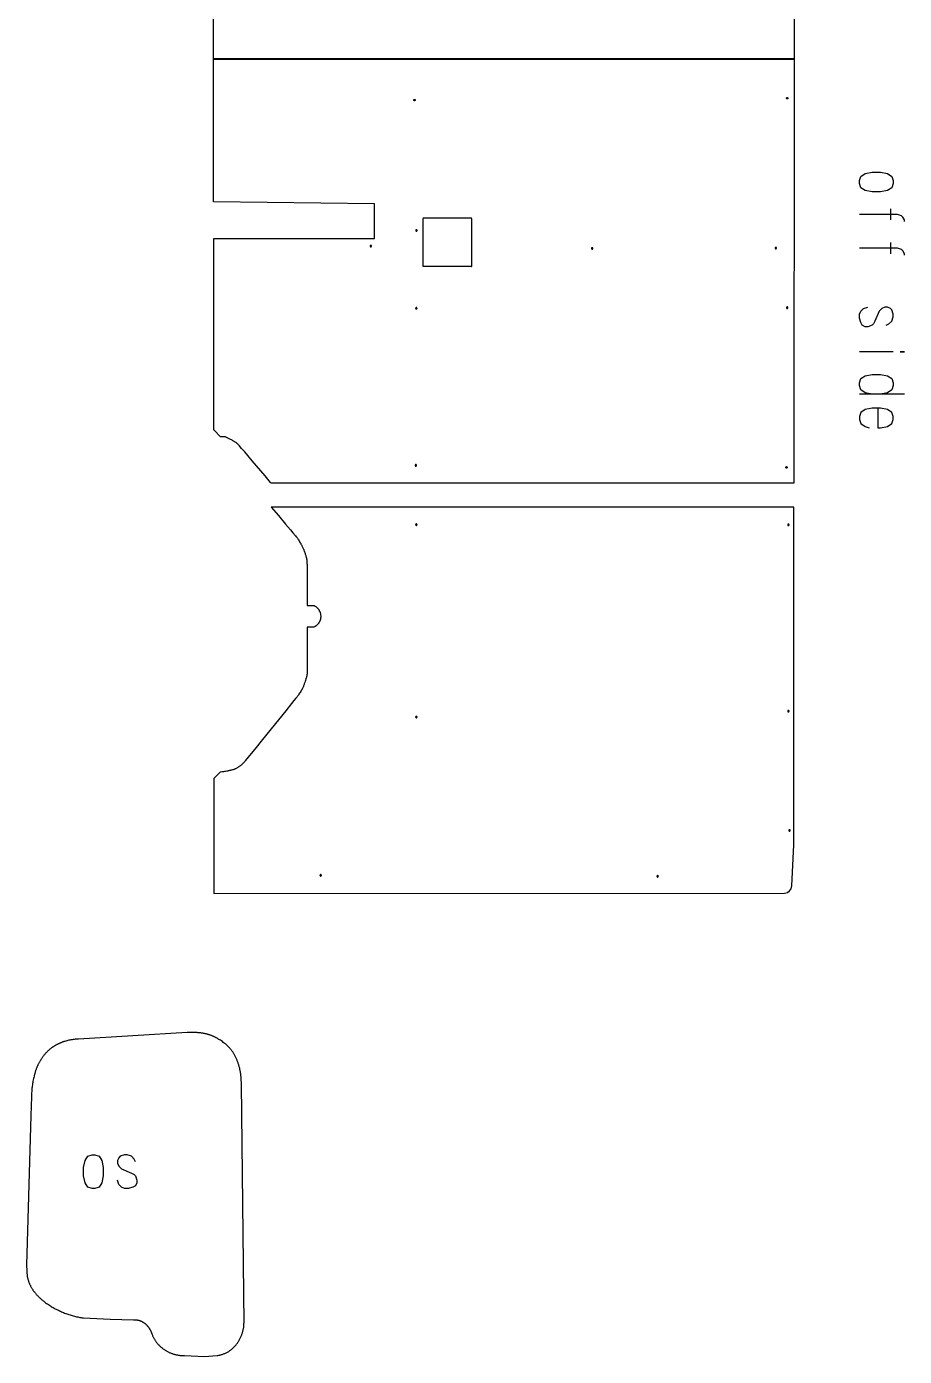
# Model space of a CAD drawing. Extents: x 643 to 7709, y -1308 to 5488.
# Drawn here: x 5228 to 7709, y -1308 to 2451 of the extents above; entities that cross this region are included whole.
import ezdxf

# ---------------------------------------------------------------- set-up
doc = ezdxf.new("R2010")
doc.units = 0
doc.layers.add('Default Layer', color=1, linetype='CONTINUOUS')
doc.layers.add('Default_Layer', color=1, linetype='CONTINUOUS')

msp = doc.modelspace()

# ---------------------------------------------------------------- linework, layer by layer
at = {"layer": 'Default Layer'}
for points in [[(5674.3, -1305.7), (5730.9, -1308.1), (5766.9, -1305.5), (5769, -1305.2), (5771, -1304.9), (5773.1, -1304.5), (5775.1, -1304), (5777.1, -1303.5), (5779.1, -1303), (5781, -1302.4), (5782.9, -1301.8), (5784.9, -1301.1), (5786.7, -1300.3), (5788.6, -1299.6), (5790.4, -1298.7), (5792.2, -1297.8), (5794, -1296.9), (5795.8, -1296), (5797.5, -1295), (5799.2, -1293.9), (5800.8, -1292.8), (5802.5, -1291.7), (5804.1, -1290.5), (5805.7, -1289.3), (5807.3, -1288.1), (5808.8, -1286.8), (5810.3, -1285.5), (5811.8, -1284.1), (5813.2, -1282.7), (5814.6, -1281.3), (5816, -1279.9), (5817.4, -1278.4), (5818.7, -1276.9), (5820, -1275.3), (5821.2, -1273.8), (5822.5, -1272.2), (5823.7, -1270.5), (5824.8, -1268.9), (5825.9, -1267.2), (5827, -1265.5), (5828.1, -1263.8), (5829.1, -1262.1), (5830.1, -1260.3), (5831.1, -1258.5), (5832, -1256.7), (5832.9, -1254.9), (5833.7, -1253), (5834.5, -1251.2), (5835.3, -1249.3), (5836, -1247.4), (5836.7, -1245.5), (5837.4, -1243.6), (5838, -1241.7), (5838.6, -1239.7), (5839.1, -1237.8), (5839.6, -1235.8), (5840.1, -1233.9), (5840.5, -1231.9), (5840.9, -1229.9), (5841.3, -1227.9), (5841.6, -1225.9), (5841.8, -1223.9), (5842.1, -1221.9), (5842.2, -1219.9), (5842.4, -1217.9), (5842.5, -1215.9), (5842.5, -1213.9), (5842.6, -1213.9), (5835, -538.2), (5835, -536.1), (5835, -534.1), (5835, -532.1), (5834.9, -530), (5834.9, -528), (5834.8, -526), (5834.7, -523.9), (5834.5, -521.9), (5834.4, -519.9), (5834.2, -517.8), (5834, -515.8), (5833.8, -513.7), (5833.5, -511.7), (5833.3, -509.7), (5833, -507.6), (5832.7, -505.6), (5832.3, -503.6), (5832, -501.6), (5831.6, -499.6), (5831.2, -497.6), (5830.7, -495.6), (5830.3, -493.6), (5829.8, -491.6), (5829.3, -489.6), (5828.8, -487.6), (5828.2, -485.7), (5827.6, -483.7), (5827, -481.8), (5826.4, -479.8), (5825.7, -477.9), (5825, -476), (5824.3, -474.1), (5823.6, -472.2), (5822.8, -470.3), (5822, -468.5), (5821.2, -466.6), (5820.4, -464.8), (5819.5, -462.9), (5818.6, -461.1), (5817.7, -459.4), (5816.7, -457.6), (5815.8, -455.8), (5814.8, -454.1), (5813.7, -452.4), (5812.7, -450.7), (5811.6, -449), (5810.5, -447.3), (5809.3, -445.7), (5808.1, -444), (5806.9, -442.4), (5805.7, -440.8), (5804.4, -439.3), (5803.1, -437.8), (5801.8, -436.2), (5800.5, -434.7), (5799.1, -433.3), (5797.7, -431.8), (5796.2, -430.4), (5794.8, -429), (5793.2, -427.7), (5791.7, -426.3), (5790.1, -425), (5788.5, -423.7), (5786.9, -422.5), (5784.1, -420.4), (5781.3, -418.3), (5778.5, -416.4), (5775.8, -414.5), (5774.4, -413.7), (5773.1, -412.8), (5771.7, -411.9), (5770.3, -411.1), (5769, -410.3), (5767.6, -409.5), (5766.3, -408.7), (5764.9, -407.9), (5763.5, -407.2), (5762.2, -406.5), (5760.8, -405.8), (5759.4, -405.1), (5758, -404.4), (5756.6, -403.8), (5755.2, -403.2), (5753.8, -402.6), (5752.4, -402), (5751, -401.4), (5749.5, -400.8), (5748.1, -400.3), (5746.6, -399.8), (5745.1, -399.3), (5743.6, -398.8), (5742.1, -398.4), (5740.6, -397.9), (5739.1, -397.5), (5737.5, -397.1), (5736, -396.7), (5734.4, -396.3), (5732.8, -396), (5731.1, -395.6), (5729.5, -395.3), (5727.8, -395), (5726.1, -394.7), (5724.4, -394.4), (5722.7, -394.2), (5720.9, -393.9), (5719.2, -393.7), (5717.3, -393.5), (5715.5, -393.3), (5713.6, -393.1), (5711.7, -393), (5709.8, -392.8), (5707.9, -392.7), (5705.9, -392.6), (5703.9, -392.5), (5701.8, -392.4), (5699.7, -392.3), (5697.6, -392.3), (5695.5, -392.2), (5693.3, -392.2), (5691.1, -392.2), (5686.5, -392.2), (5681.8, -392.3), (5681.8, -392.1), (5374.4, -410.9), (5371.3, -411.1), (5368.3, -411.4), (5365.3, -411.7), (5362.4, -412.1), (5359.4, -412.5), (5356.5, -413), (5353.5, -413.5), (5350.6, -414), (5347.8, -414.6), (5344.9, -415.3), (5342.1, -416), (5339.3, -416.7), (5336.5, -417.5), (5335.1, -418), (5333.7, -418.4), (5332.4, -418.9), (5331, -419.3), (5329.6, -419.8), (5328.3, -420.3), (5326.9, -420.8), (5325.6, -421.3), (5324.2, -421.9), (5322.9, -422.4), (5321.6, -423), (5320.3, -423.6), (5319, -424.2), (5317.7, -424.8), (5316.4, -425.4), (5315.1, -426.1), (5313.8, -426.8), (5312.5, -427.4), (5311.2, -428.1), (5310, -428.9), (5308.7, -429.6), (5307.5, -430.3), (5306.2, -431.1), (5305, -431.9), (5303.8, -432.7), (5302.6, -433.5), (5301.3, -434.4), (5300.1, -435.2), (5298.9, -436.1), (5297.7, -437), (5296.6, -437.9), (5295.4, -438.8), (5294.2, -439.8), (5293.1, -440.7), (5291.9, -441.7), (5290.8, -442.7), (5289.6, -443.7), (5288.5, -444.8), (5287.1, -446.1), (5285.8, -447.4), (5284.5, -448.7), (5283.2, -450), (5282, -451.4), (5280.7, -452.7), (5279.5, -454.1), (5278.4, -455.5), (5277.2, -456.9), (5276.1, -458.3), (5275, -459.7), (5273.9, -461.1), (5272.8, -462.6), (5271.8, -464), (5270.8, -465.5), (5269.8, -467), (5268.8, -468.5), (5267.9, -470), (5267, -471.5), (5266.1, -473), (5265.2, -474.6), (5264.3, -476.1), (5263.5, -477.6), (5262.6, -479.2), (5261.8, -480.8), (5261.1, -482.4), (5260.3, -484), (5259.6, -485.6), (5258.8, -487.2), (5258.1, -488.8), (5257.5, -490.4), (5256.8, -492.1), (5256.1, -493.7), (5255.5, -495.4), (5254.9, -497), (5254.3, -498.7), (5253.7, -500.4), (5253.2, -502.1), (5252.6, -503.8), (5252.1, -505.5), (5251.6, -507.2), (5251.1, -508.9), (5250.6, -510.6), (5250.1, -512.3), (5249.7, -514.1), (5249.2, -515.8), (5248.4, -519.3), (5247.6, -522.8), (5246.9, -526.4), (5246.2, -529.9), (5245.6, -533.5), (5245, -537.1), (5244.4, -540.7), (5243.9, -544.3), (5243.5, -548), (5243.3, -548), (5239.7, -627.5), (5228.1, -1050.2), (5230.1, -1083.3), (5230.5, -1084.9), (5230.8, -1086.5), (5231.2, -1088.2), (5231.7, -1089.8), (5232.1, -1091.4), (5232.6, -1093), (5233.1, -1094.5), (5233.7, -1096.1), (5234.2, -1097.6), (5234.8, -1099.2), (5235.4, -1100.7), (5236, -1102.2), (5236.7, -1103.7), (5237.4, -1105.2), (5238.1, -1106.6), (5238.8, -1108.1), (5239.5, -1109.5), (5240.3, -1111), (5241.1, -1112.4), (5241.9, -1113.8), (5242.7, -1115.2), (5243.5, -1116.6), (5244.4, -1117.9), (5245.3, -1119.3), (5246.2, -1120.6), (5247.1, -1121.9), (5248.1, -1123.3), (5249, -1124.6), (5250, -1125.9), (5251, -1127.1), (5252, -1128.4), (5253, -1129.6), (5254.1, -1130.9), (5255.1, -1132.1), (5256.2, -1133.3), (5257.3, -1134.5), (5258.4, -1135.7), (5259.5, -1136.9), (5260.6, -1138.1), (5261.8, -1139.2), (5263, -1140.4), (5264.1, -1141.5), (5265.3, -1142.6), (5266.5, -1143.7), (5267.7, -1144.8), (5268.9, -1145.9), (5270.2, -1147), (5271.4, -1148.1), (5272.7, -1149.1), (5273.9, -1150.2), (5275.2, -1151.2), (5276.5, -1152.2), (5279.1, -1154.2), (5281.7, -1156.2), (5284.4, -1158.1), (5287.1, -1159.9), (5289.8, -1161.8), (5292.6, -1163.5), (5295.3, -1165.3), (5298, -1166.9), (5300.8, -1168.6), (5303.6, -1170.2), (5306.4, -1171.8), (5309.3, -1173.3), (5312.1, -1174.8), (5315, -1176.3), (5317.9, -1177.7), (5320.8, -1179.1), (5323.7, -1180.4), (5326.7, -1181.7), (5329.6, -1183), (5332.6, -1184.2), (5335.6, -1185.4), (5338.6, -1186.6), (5341.6, -1187.7), (5344.6, -1188.7), (5347.7, -1189.8), (5350.8, -1190.7), (5353.8, -1191.7), (5356.9, -1192.6), (5360, -1193.5), (5363.2, -1194.3), (5366.3, -1195.1), (5369.4, -1195.8), (5372.6, -1196.5), (5375.7, -1197.2), (5378.9, -1197.8), (5382.1, -1198.4), (5385.3, -1198.9), (5388.5, -1199.4), (5464.4, -1202.4), (5530.2, -1205), (5531.4, -1204.9), (5532.6, -1204.8), (5533.8, -1204.7), (5535, -1204.7), (5536.1, -1204.8), (5537.3, -1204.8), (5538.4, -1204.9), (5539.6, -1205), (5540.7, -1205.1), (5541.8, -1205.3), (5542.9, -1205.5), (5544, -1205.7), (5545.1, -1206), (5546.1, -1206.3), (5547.2, -1206.6), (5548.2, -1206.9), (5549.2, -1207.3), (5550.3, -1207.6), (5551.3, -1208), (5552.2, -1208.5), (5553.2, -1208.9), (5554.2, -1209.4), (5555.1, -1209.9), (5556.1, -1210.4), (5557, -1211), (5557.9, -1211.5), (5558.8, -1212.1), (5559.7, -1212.7), (5560.5, -1213.3), (5561.4, -1214), (5562.2, -1214.7), (5563.1, -1215.3), (5563.9, -1216), (5564.7, -1216.8), (5565.5, -1217.5), (5566.3, -1218.3), (5567, -1219), (5567.8, -1219.8), (5568.5, -1220.6), (5569.2, -1221.4), (5569.9, -1222.3), (5570.6, -1223.1), (5571.3, -1224), (5572, -1224.9), (5572.6, -1225.8), (5573.3, -1226.7), (5573.9, -1227.6), (5574.5, -1228.5), (5575.1, -1229.4), (5575.7, -1230.4), (5576.3, -1231.4), (5576.8, -1232.3), (5577.3, -1233.3), (5577.9, -1234.3), (5578.4, -1235.3), (5578.9, -1236.3), (5579.4, -1237.3), (5579.8, -1238.4), (5580.3, -1239.4), (5580.7, -1240.4), (5581.1, -1241.5), (5581.5, -1242.5), (5581.9, -1243.6), (5582.3, -1244.7), (5582.9, -1246.4), (5583.6, -1248.1), (5584.3, -1249.9), (5585, -1251.6), (5585.8, -1253.2), (5586.6, -1254.9), (5587.5, -1256.5), (5588.4, -1258.1), (5589.3, -1259.7), (5590.3, -1261.3), (5591.2, -1262.8), (5592.3, -1264.4), (5593.3, -1265.9), (5594.4, -1267.3), (5595.5, -1268.8), (5596.7, -1270.2), (5597.8, -1271.6), (5599, -1273), (5600.3, -1274.4), (5601.5, -1275.7), (5602.8, -1277), (5604.1, -1278.3), (5605.5, -1279.5), (5606.8, -1280.8), (5608.2, -1282), (5609.6, -1283.2), (5611.1, -1284.3), (5612.5, -1285.4), (5614, -1286.5), (5615.5, -1287.6), (5617, -1288.7), (5618.6, -1289.7), (5620.1, -1290.7), (5621.7, -1291.6), (5623.3, -1292.5), (5624.9, -1293.4), (5626.5, -1294.3), (5628.2, -1295.2), (5629.8, -1296), (5631.5, -1296.8), (5633.2, -1297.5), (5634.9, -1298.2), (5636.6, -1298.9), (5638.3, -1299.6), (5640.1, -1300.2), (5641.8, -1300.8), (5643.6, -1301.4), (5645.3, -1301.9), (5647.1, -1302.4), (5648.9, -1302.8), (5650.7, -1303.3), (5652.5, -1303.7), (5654.3, -1304), (5656.1, -1304.4), (5657.9, -1304.7), (5659.7, -1304.9), (5661.5, -1305.1), (5663.4, -1305.3), (5665.2, -1305.5), (5667, -1305.6), (5668.8, -1305.7), (5670.7, -1305.7), (5672.5, -1305.7), (5674.3, -1305.7), (5674.3, -1305.7)], [(5389.3, -798), (5389.3, -774.2), (5393.3, -754.4), (5401.2, -742.5), (5413.1, -738.5), (5421.1, -738.5), (5433, -742.5), (5440.9, -754.4), (5444.9, -774.2), (5444.9, -798), (5440.9, -817.9), (5433, -829.8), (5421.1, -833.8), (5413.1, -833.8), (5401.2, -829.8), (5393.3, -817.9), (5389.3, -798)]]:
    msp.add_lwpolyline(points, close=True, dxfattribs=at)
msp.add_lwpolyline([(5536.2, -758.4), (5532.2, -750.4), (5524.3, -742.5), (5512.4, -738.5), (5504.4, -738.5), (5492.5, -742.5), (5488.6, -746.5), (5484.6, -754.4), (5484.6, -762.3), (5488.6, -770.3), (5496.5, -778.2), (5524.3, -790.1), (5532.2, -794.1), (5536.2, -798), (5540.1, -810), (5540.1, -817.9), (5536.2, -825.8), (5528.2, -829.8), (5516.3, -833.8), (5504.4, -833.8), (5496.5, -829.8), (5488.6, -821.9), (5484.6, -810)], dxfattribs=at)
at = {"layer": 'Default_Layer'}
for points in [[(7397.2, 2617.3), (7397, 2359.7), (5756.6, 2359.7), (5756.6, 2822.2)], [(7708.8, 1900.2), (7708.8, 1904.1), (7704.8, 1912.1), (7700.9, 1916), (7689, 1920), (7581.8, 1920)], [(7669.1, 1935.9), (7669.1, 1904.1)], [(7708.8, 1804.9), (7708.8, 1808.9), (7704.8, 1816.8), (7700.9, 1820.8), (7689, 1824.8), (7581.8, 1824.8)], [(7669.1, 1840.6), (7669.1, 1808.9)], [(7657.2, 1606.5), (7665.2, 1610.4), (7673.1, 1618.4), (7677.1, 1630.3), (7677.1, 1638.2), (7673.1, 1650.1), (7669.1, 1654.1), (7661.2, 1658.1), (7653.2, 1658.1), (7645.3, 1654.1), (7637.4, 1646.2), (7625.5, 1618.4), (7621.5, 1610.4), (7617.5, 1606.5), (7605.6, 1602.5), (7597.7, 1602.5), (7589.7, 1606.5), (7585.8, 1614.4), (7581.8, 1626.3), (7581.8, 1638.2), (7585.8, 1646.2), (7593.7, 1654.1), (7605.6, 1658.1)], [(7677.1, 1531.1), (7581.8, 1531.1)], [(7708.8, 1412), (7581.8, 1412)], [(7633.4, 1372.3), (7633.4, 1316.8), (7641.3, 1316.8), (7661.2, 1320.7), (7673.1, 1328.7), (7677.1, 1340.6), (7677.1, 1348.5), (7673.1, 1360.4), (7661.2, 1368.3), (7641.3, 1372.3), (7617.5, 1372.3), (7597.7, 1368.3), (7585.8, 1360.4), (7581.8, 1348.5), (7581.8, 1340.6), (7585.8, 1328.7), (7597.7, 1320.7), (7609.6, 1316.8)]]:
    msp.add_lwpolyline(points, dxfattribs=at)
for points in [[(5756.8, 1851.4), (6211.3, 1851.4), (6211.3, 1949.7), (5756.6, 1955.5), (5756.6, 2358.2), (7397, 2358.2), (7396.3, 1160.2), (5919.2, 1160.2), (5917.3, 1162.5), (5902, 1180.6), (5877.6, 1209.4), (5865.4, 1223.8), (5853.2, 1238.1), (5844.5, 1248.3), (5835.9, 1258.4), (5831.7, 1263.3), (5829.5, 1265.8), (5827.4, 1268.2), (5826.6, 1269.1), (5826.2, 1269.5), (5825.8, 1269.9), (5825.1, 1270.6), (5824.3, 1271.2), (5823.5, 1271.9), (5822.7, 1272.5), (5821.9, 1273.1), (5821.1, 1273.8), (5819.4, 1274.9), (5817.7, 1276.1), (5816, 1277.2), (5814.3, 1278.2), (5812.5, 1279.3), (5811.6, 1279.8), (5810.7, 1280.3), (5808.8, 1281.4), (5806.8, 1282.4), (5804.7, 1283.4), (5800.6, 1285.4), (5798.5, 1286.4), (5796.4, 1287.4), (5795.5, 1287.9), (5794.6, 1288.4), (5792.8, 1289.5), (5791.9, 1290), (5791.4, 1290.2), (5790.9, 1290.4), (5790.5, 1290.6), (5790, 1290.8), (5789.5, 1291), (5789, 1291.1), (5788.4, 1291.2), (5787.8, 1291.3), (5787.1, 1291.3), (5786.4, 1291.4), (5785.6, 1291.4), (5784.8, 1291.4), (5783.1, 1291.3), (5779.4, 1291.2), (5777.6, 1291.1), (5775.9, 1291.1), (5756.8, 1311.4), (5756.8, 1851.4)], [(6324.5, 2245.2), (6324.7, 2245.2), (6324.9, 2245.1), (6325.1, 2245.1), (6325.3, 2245), (6325.5, 2244.9), (6325.7, 2244.8), (6325.8, 2244.7), (6325.9, 2244.6), (6326.1, 2244.4), (6326.2, 2244.3), (6326.3, 2244.1), (6326.4, 2244), (6326.4, 2243.8), (6326.5, 2243.6), (6326.5, 2243.4), (6326.5, 2243.2), (6326.5, 2243), (6326.5, 2242.8), (6326.4, 2242.6), (6326.4, 2242.4), (6326.3, 2242.2), (6326.2, 2242.1), (6326.1, 2241.9), (6325.9, 2241.8), (6325.8, 2241.6), (6325.7, 2241.5), (6325.5, 2241.4), (6325.3, 2241.3), (6325.1, 2241.3), (6324.9, 2241.2), (6324.7, 2241.2), (6324.5, 2241.2), (6324.3, 2241.2), (6324.1, 2241.2), (6323.9, 2241.3), (6323.8, 2241.3), (6323.6, 2241.4), (6323.4, 2241.5), (6323.3, 2241.6), (6323.1, 2241.8), (6323, 2241.9), (6322.9, 2242.1), (6322.8, 2242.2), (6322.7, 2242.4), (6322.6, 2242.6), (6322.6, 2242.8), (6322.5, 2243), (6322.5, 2243.2), (6322.5, 2243.4), (6322.6, 2243.6), (6322.6, 2243.8), (6322.7, 2244), (6322.8, 2244.1), (6322.9, 2244.3), (6323, 2244.4), (6323.1, 2244.6), (6323.3, 2244.7), (6323.4, 2244.8), (6323.6, 2244.9), (6323.8, 2245), (6323.9, 2245.1), (6324.1, 2245.1), (6324.3, 2245.2), (6324.5, 2245.2)], [(7377.6, 2250.2), (7377.8, 2250.2), (7378, 2250.2), (7378.2, 2250.1), (7378.4, 2250.1), (7378.6, 2250), (7378.8, 2249.9), (7378.9, 2249.8), (7379, 2249.6), (7379.2, 2249.5), (7379.3, 2249.3), (7379.4, 2249.2), (7379.5, 2249), (7379.5, 2248.8), (7379.6, 2248.6), (7379.6, 2248.4), (7379.6, 2248.2), (7379.6, 2248), (7379.6, 2247.8), (7379.5, 2247.6), (7379.5, 2247.4), (7379.4, 2247.3), (7379.3, 2247.1), (7379.2, 2247), (7379, 2246.8), (7378.9, 2246.7), (7378.8, 2246.6), (7378.6, 2246.5), (7378.4, 2246.4), (7378.2, 2246.3), (7378, 2246.3), (7377.8, 2246.2), (7377.6, 2246.2), (7377.4, 2246.2), (7377.2, 2246.3), (7377, 2246.3), (7376.9, 2246.4), (7376.7, 2246.5), (7376.5, 2246.6), (7376.4, 2246.7), (7376.2, 2246.8), (7376.1, 2247), (7376, 2247.1), (7375.9, 2247.3), (7375.8, 2247.4), (7375.7, 2247.6), (7375.7, 2247.8), (7375.6, 2248), (7375.6, 2248.2), (7375.6, 2248.4), (7375.7, 2248.6), (7375.7, 2248.8), (7375.8, 2249), (7375.9, 2249.2), (7376, 2249.3), (7376.1, 2249.5), (7376.2, 2249.6), (7376.4, 2249.8), (7376.5, 2249.9), (7376.7, 2250), (7376.9, 2250.1), (7377, 2250.1), (7377.2, 2250.2), (7377.4, 2250.2), (7377.6, 2250.2)], [(7617.5, 2039.1), (7641.3, 2039.1), (7661.2, 2035.1), (7673.1, 2027.2), (7677.1, 2015.3), (7677.1, 2007.3), (7673.1, 1995.4), (7661.2, 1987.5), (7641.3, 1983.5), (7617.5, 1983.5), (7597.7, 1987.5), (7585.8, 1995.4), (7581.8, 2007.3), (7581.8, 2015.3), (7585.8, 2027.2), (7597.7, 2035.1), (7617.5, 2039.1)], [(6330, 1872.5), (6330.2, 1872.5), (6330.4, 1872.5), (6330.6, 1872.6), (6330.7, 1872.6), (6330.9, 1872.7), (6331.1, 1872.8), (6331.2, 1872.9), (6331.4, 1873.1), (6331.5, 1873.2), (6331.6, 1873.4), (6331.7, 1873.5), (6331.8, 1873.7), (6331.9, 1873.9), (6331.9, 1874.1), (6332, 1874.3), (6332, 1874.5), (6332, 1874.7), (6331.9, 1874.9), (6331.9, 1875.1), (6331.8, 1875.3), (6331.7, 1875.4), (6331.6, 1875.6), (6331.5, 1875.7), (6331.4, 1875.9), (6331.2, 1876), (6331.1, 1876.1), (6330.9, 1876.2), (6330.7, 1876.3), (6330.6, 1876.4), (6330.4, 1876.4), (6330.2, 1876.5), (6330, 1876.5), (6329.8, 1876.5), (6329.6, 1876.4), (6329.4, 1876.4), (6329.2, 1876.3), (6329, 1876.2), (6328.8, 1876.1), (6328.7, 1876), (6328.5, 1875.9), (6328.4, 1875.7), (6328.3, 1875.6), (6328.2, 1875.4), (6328.1, 1875.3), (6328.1, 1875.1), (6328, 1874.9), (6328, 1874.7), (6328, 1874.5), (6328, 1874.3), (6328, 1874.1), (6328.1, 1873.9), (6328.1, 1873.7), (6328.2, 1873.5), (6328.3, 1873.4), (6328.4, 1873.2), (6328.5, 1873.1), (6328.7, 1872.9), (6328.8, 1872.8), (6329, 1872.7), (6329.2, 1872.6), (6329.4, 1872.6), (6329.6, 1872.5), (6329.8, 1872.5), (6330, 1872.5)], [(6200.8, 1828.3), (6201, 1828.3), (6201.2, 1828.3), (6201.4, 1828.4), (6201.6, 1828.5), (6201.8, 1828.5), (6201.9, 1828.6), (6202.1, 1828.8), (6202.2, 1828.9), (6202.4, 1829), (6202.5, 1829.2), (6202.6, 1829.3), (6202.7, 1829.5), (6202.7, 1829.7), (6202.8, 1829.9), (6202.8, 1830.1), (6202.8, 1830.3), (6202.8, 1830.5), (6202.8, 1830.7), (6202.7, 1830.9), (6202.7, 1831.1), (6202.6, 1831.3), (6202.5, 1831.4), (6202.4, 1831.6), (6202.2, 1831.7), (6202.1, 1831.8), (6201.9, 1832), (6201.8, 1832.1), (6201.6, 1832.1), (6201.4, 1832.2), (6201.2, 1832.3), (6201, 1832.3), (6200.8, 1832.3), (6200.6, 1832.3), (6200.4, 1832.3), (6200.2, 1832.2), (6200, 1832.1), (6199.9, 1832.1), (6199.7, 1832), (6199.6, 1831.8), (6199.4, 1831.7), (6199.3, 1831.6), (6199.2, 1831.4), (6199.1, 1831.3), (6199, 1831.1), (6198.9, 1830.9), (6198.9, 1830.7), (6198.8, 1830.5), (6198.8, 1830.3), (6198.8, 1830.1), (6198.9, 1829.9), (6198.9, 1829.7), (6199, 1829.5), (6199.1, 1829.3), (6199.2, 1829.2), (6199.3, 1829), (6199.4, 1828.9), (6199.6, 1828.8), (6199.7, 1828.6), (6199.9, 1828.5), (6200, 1828.5), (6200.2, 1828.4), (6200.4, 1828.3), (6200.6, 1828.3), (6200.8, 1828.3)], [(6826.6, 1821.7), (6826.8, 1821.7), (6827, 1821.7), (6827.2, 1821.8), (6827.3, 1821.9), (6827.5, 1821.9), (6827.7, 1822), (6827.8, 1822.2), (6828, 1822.3), (6828.1, 1822.4), (6828.2, 1822.6), (6828.3, 1822.7), (6828.4, 1822.9), (6828.5, 1823.1), (6828.5, 1823.3), (6828.6, 1823.5), (6828.6, 1823.7), (6828.6, 1823.9), (6828.5, 1824.1), (6828.5, 1824.3), (6828.4, 1824.5), (6828.3, 1824.7), (6828.2, 1824.8), (6828.1, 1825), (6828, 1825.1), (6827.8, 1825.2), (6827.7, 1825.4), (6827.5, 1825.5), (6827.3, 1825.5), (6827.2, 1825.6), (6827, 1825.7), (6826.8, 1825.7), (6826.6, 1825.7), (6826.4, 1825.7), (6826.2, 1825.7), (6826, 1825.6), (6825.8, 1825.5), (6825.6, 1825.5), (6825.4, 1825.4), (6825.3, 1825.2), (6825.1, 1825.1), (6825, 1825), (6824.9, 1824.8), (6824.8, 1824.7), (6824.7, 1824.5), (6824.7, 1824.3), (6824.6, 1824.1), (6824.6, 1823.9), (6824.6, 1823.7), (6824.6, 1823.5), (6824.6, 1823.3), (6824.7, 1823.1), (6824.7, 1822.9), (6824.8, 1822.7), (6824.9, 1822.6), (6825, 1822.4), (6825.1, 1822.3), (6825.3, 1822.2), (6825.4, 1822), (6825.6, 1821.9), (6825.8, 1821.9), (6826, 1821.8), (6826.2, 1821.7), (6826.4, 1821.7), (6826.6, 1821.7)], [(7345.6, 1822.6), (7345.8, 1822.6), (7346, 1822.6), (7346.2, 1822.7), (7346.3, 1822.8), (7346.5, 1822.8), (7346.7, 1822.9), (7346.8, 1823.1), (7347, 1823.2), (7347.1, 1823.3), (7347.2, 1823.5), (7347.3, 1823.6), (7347.4, 1823.8), (7347.5, 1824), (7347.5, 1824.2), (7347.6, 1824.4), (7347.6, 1824.6), (7347.6, 1824.8), (7347.5, 1825), (7347.5, 1825.2), (7347.4, 1825.4), (7347.3, 1825.6), (7347.2, 1825.7), (7347.1, 1825.9), (7347, 1826), (7346.8, 1826.1), (7346.7, 1826.3), (7346.5, 1826.4), (7346.3, 1826.4), (7346.2, 1826.5), (7346, 1826.6), (7345.8, 1826.6), (7345.6, 1826.6), (7345.4, 1826.6), (7345.2, 1826.6), (7345, 1826.5), (7344.8, 1826.4), (7344.6, 1826.4), (7344.4, 1826.3), (7344.3, 1826.1), (7344.1, 1826), (7344, 1825.9), (7343.9, 1825.7), (7343.8, 1825.6), (7343.7, 1825.4), (7343.7, 1825.2), (7343.6, 1825), (7343.6, 1824.8), (7343.6, 1824.6), (7343.6, 1824.4), (7343.6, 1824.2), (7343.7, 1824), (7343.7, 1823.8), (7343.8, 1823.6), (7343.9, 1823.5), (7344, 1823.3), (7344.1, 1823.2), (7344.3, 1823.1), (7344.4, 1822.9), (7344.6, 1822.8), (7344.8, 1822.8), (7345, 1822.7), (7345.2, 1822.6), (7345.4, 1822.6), (7345.6, 1822.6)], [(6329.5, 1652.5), (6329.7, 1652.5), (6329.9, 1652.5), (6330.1, 1652.6), (6330.3, 1652.7), (6330.5, 1652.7), (6330.6, 1652.8), (6330.8, 1653), (6330.9, 1653.1), (6331.1, 1653.2), (6331.2, 1653.4), (6331.3, 1653.5), (6331.4, 1653.7), (6331.4, 1653.9), (6331.5, 1654.1), (6331.5, 1654.3), (6331.5, 1654.5), (6331.5, 1654.7), (6331.5, 1654.9), (6331.4, 1655.1), (6331.4, 1655.3), (6331.3, 1655.5), (6331.2, 1655.6), (6331.1, 1655.8), (6330.9, 1655.9), (6330.8, 1656), (6330.6, 1656.2), (6330.5, 1656.3), (6330.3, 1656.3), (6330.1, 1656.4), (6329.9, 1656.5), (6329.7, 1656.5), (6329.5, 1656.5), (6329.3, 1656.5), (6329.1, 1656.5), (6328.9, 1656.4), (6328.7, 1656.3), (6328.6, 1656.3), (6328.4, 1656.2), (6328.2, 1656), (6328.1, 1655.9), (6328, 1655.8), (6327.9, 1655.6), (6327.8, 1655.5), (6327.7, 1655.3), (6327.6, 1655.1), (6327.6, 1654.9), (6327.5, 1654.7), (6327.5, 1654.5), (6327.5, 1654.3), (6327.6, 1654.1), (6327.6, 1653.9), (6327.7, 1653.7), (6327.8, 1653.5), (6327.9, 1653.4), (6328, 1653.2), (6328.1, 1653.1), (6328.2, 1653), (6328.4, 1652.8), (6328.6, 1652.7), (6328.7, 1652.7), (6328.9, 1652.6), (6329.1, 1652.5), (6329.3, 1652.5), (6329.5, 1652.5)], [(7377.6, 1654.2), (7377.8, 1654.2), (7378, 1654.3), (7378.2, 1654.3), (7378.4, 1654.4), (7378.6, 1654.5), (7378.8, 1654.6), (7378.9, 1654.7), (7379, 1654.8), (7379.2, 1655), (7379.3, 1655.1), (7379.4, 1655.3), (7379.5, 1655.4), (7379.5, 1655.6), (7379.6, 1655.8), (7379.6, 1656), (7379.6, 1656.2), (7379.6, 1656.4), (7379.6, 1656.6), (7379.5, 1656.8), (7379.5, 1657), (7379.4, 1657.2), (7379.3, 1657.3), (7379.2, 1657.5), (7379, 1657.6), (7378.9, 1657.8), (7378.8, 1657.9), (7378.6, 1658), (7378.4, 1658.1), (7378.2, 1658.1), (7378, 1658.2), (7377.8, 1658.2), (7377.6, 1658.2), (7377.4, 1658.2), (7377.2, 1658.2), (7377, 1658.1), (7376.9, 1658.1), (7376.7, 1658), (7376.5, 1657.9), (7376.4, 1657.8), (7376.2, 1657.6), (7376.1, 1657.5), (7376, 1657.3), (7375.9, 1657.2), (7375.8, 1657), (7375.7, 1656.8), (7375.7, 1656.6), (7375.6, 1656.4), (7375.6, 1656.2), (7375.6, 1656), (7375.7, 1655.8), (7375.7, 1655.6), (7375.8, 1655.4), (7375.9, 1655.3), (7376, 1655.1), (7376.1, 1655), (7376.2, 1654.8), (7376.4, 1654.7), (7376.5, 1654.6), (7376.7, 1654.5), (7376.9, 1654.4), (7377, 1654.3), (7377.2, 1654.3), (7377.4, 1654.2), (7377.6, 1654.2)], [(7696.9, 1531.1), (7708.8, 1531.1), (7696.9, 1531.1)], [(7617.5, 1467.6), (7641.3, 1467.6), (7661.2, 1463.6), (7673.1, 1455.7), (7677.1, 1443.8), (7677.1, 1435.8), (7673.1, 1423.9), (7661.2, 1416), (7641.3, 1412), (7617.5, 1412), (7597.7, 1416), (7585.8, 1423.9), (7581.8, 1435.8), (7581.8, 1443.8), (7585.8, 1455.7), (7597.7, 1463.6), (7617.5, 1467.6)], [(6328, 1208.5), (6328.2, 1208.6), (6328.4, 1208.6), (6328.6, 1208.6), (6328.8, 1208.7), (6329, 1208.8), (6329.1, 1208.9), (6329.3, 1209), (6329.4, 1209.1), (6329.6, 1209.3), (6329.7, 1209.4), (6329.8, 1209.6), (6329.9, 1209.8), (6329.9, 1209.9), (6330, 1210.1), (6330, 1210.3), (6330, 1210.5), (6330, 1210.7), (6330, 1210.9), (6329.9, 1211.1), (6329.9, 1211.3), (6329.8, 1211.5), (6329.7, 1211.7), (6329.6, 1211.8), (6329.4, 1212), (6329.3, 1212.1), (6329.1, 1212.2), (6329, 1212.3), (6328.8, 1212.4), (6328.6, 1212.5), (6328.4, 1212.5), (6328.2, 1212.5), (6328, 1212.5), (6327.8, 1212.5), (6327.6, 1212.5), (6327.4, 1212.5), (6327.2, 1212.4), (6327.1, 1212.3), (6326.9, 1212.2), (6326.7, 1212.1), (6326.6, 1212), (6326.5, 1211.8), (6326.4, 1211.7), (6326.3, 1211.5), (6326.2, 1211.3), (6326.1, 1211.1), (6326.1, 1210.9), (6326, 1210.7), (6326, 1210.5), (6326, 1210.3), (6326.1, 1210.1), (6326.1, 1209.9), (6326.2, 1209.8), (6326.3, 1209.6), (6326.4, 1209.4), (6326.5, 1209.3), (6326.6, 1209.1), (6326.7, 1209), (6326.9, 1208.9), (6327.1, 1208.8), (6327.2, 1208.7), (6327.4, 1208.6), (6327.6, 1208.6), (6327.8, 1208.6), (6328, 1208.5)], [(7375.6, 1206.9), (7375.8, 1206.9), (7376, 1206.9), (7376.2, 1206.8), (7376.4, 1206.8), (7376.6, 1206.7), (7376.8, 1206.6), (7376.9, 1206.5), (7377, 1206.3), (7377.2, 1206.2), (7377.3, 1206), (7377.4, 1205.9), (7377.5, 1205.7), (7377.5, 1205.5), (7377.6, 1205.3), (7377.6, 1205.1), (7377.6, 1204.9), (7377.6, 1204.7), (7377.6, 1204.5), (7377.5, 1204.3), (7377.5, 1204.1), (7377.4, 1204), (7377.3, 1203.8), (7377.2, 1203.7), (7377, 1203.5), (7376.9, 1203.4), (7376.8, 1203.3), (7376.6, 1203.2), (7376.4, 1203.1), (7376.2, 1203), (7376, 1203), (7375.8, 1202.9), (7375.6, 1202.9), (7375.4, 1202.9), (7375.2, 1203), (7375, 1203), (7374.9, 1203.1), (7374.7, 1203.2), (7374.5, 1203.3), (7374.4, 1203.4), (7374.2, 1203.5), (7374.1, 1203.7), (7374, 1203.8), (7373.9, 1204), (7373.8, 1204.1), (7373.7, 1204.3), (7373.7, 1204.5), (7373.6, 1204.7), (7373.6, 1204.9), (7373.6, 1205.1), (7373.7, 1205.3), (7373.7, 1205.5), (7373.8, 1205.7), (7373.9, 1205.9), (7374, 1206), (7374.1, 1206.2), (7374.2, 1206.3), (7374.4, 1206.5), (7374.5, 1206.6), (7374.7, 1206.7), (7374.9, 1206.8), (7375, 1206.8), (7375.2, 1206.9), (7375.4, 1206.9), (7375.6, 1206.9)], [(6329.5, 1041), (6329.7, 1041), (6329.9, 1041), (6330.1, 1041.1), (6330.3, 1041.1), (6330.5, 1041.2), (6330.6, 1041.3), (6330.8, 1041.4), (6330.9, 1041.6), (6331.1, 1041.7), (6331.2, 1041.9), (6331.3, 1042), (6331.4, 1042.2), (6331.4, 1042.4), (6331.5, 1042.6), (6331.5, 1042.8), (6331.5, 1043), (6331.5, 1043.2), (6331.5, 1043.4), (6331.4, 1043.6), (6331.4, 1043.8), (6331.3, 1043.9), (6331.2, 1044.1), (6331.1, 1044.3), (6330.9, 1044.4), (6330.8, 1044.5), (6330.6, 1044.6), (6330.5, 1044.7), (6330.3, 1044.8), (6330.1, 1044.9), (6329.9, 1044.9), (6329.7, 1045), (6329.5, 1045), (6329.3, 1045), (6329.1, 1044.9), (6328.9, 1044.9), (6328.7, 1044.8), (6328.6, 1044.7), (6328.4, 1044.6), (6328.2, 1044.5), (6328.1, 1044.4), (6328, 1044.3), (6327.9, 1044.1), (6327.8, 1043.9), (6327.7, 1043.8), (6327.6, 1043.6), (6327.6, 1043.4), (6327.5, 1043.2), (6327.5, 1043), (6327.5, 1042.8), (6327.6, 1042.6), (6327.6, 1042.4), (6327.7, 1042.2), (6327.8, 1042), (6327.9, 1041.9), (6328, 1041.7), (6328.1, 1041.6), (6328.2, 1041.4), (6328.4, 1041.3), (6328.6, 1041.2), (6328.7, 1041.1), (6328.9, 1041.1), (6329.1, 1041), (6329.3, 1041), (6329.5, 1041)], [(7381, 1040.3), (7381.2, 1040.3), (7381.4, 1040.3), (7381.6, 1040.4), (7381.7, 1040.4), (7381.9, 1040.5), (7382.1, 1040.6), (7382.2, 1040.7), (7382.4, 1040.9), (7382.5, 1041), (7382.6, 1041.2), (7382.7, 1041.3), (7382.8, 1041.5), (7382.9, 1041.7), (7382.9, 1041.9), (7383, 1042.1), (7383, 1042.3), (7383, 1042.5), (7382.9, 1042.7), (7382.9, 1042.9), (7382.8, 1043.1), (7382.7, 1043.2), (7382.6, 1043.4), (7382.5, 1043.5), (7382.4, 1043.7), (7382.2, 1043.8), (7382.1, 1043.9), (7381.9, 1044), (7381.7, 1044.1), (7381.6, 1044.2), (7381.4, 1044.2), (7381.2, 1044.3), (7381, 1044.3), (7380.8, 1044.3), (7380.6, 1044.2), (7380.4, 1044.2), (7380.2, 1044.1), (7380, 1044), (7379.8, 1043.9), (7379.7, 1043.8), (7379.5, 1043.7), (7379.4, 1043.5), (7379.3, 1043.4), (7379.2, 1043.2), (7379.1, 1043.1), (7379.1, 1042.9), (7379, 1042.7), (7379, 1042.5), (7379, 1042.3), (7379, 1042.1), (7379, 1041.9), (7379.1, 1041.7), (7379.1, 1041.5), (7379.2, 1041.3), (7379.3, 1041.2), (7379.4, 1041), (7379.5, 1040.9), (7379.7, 1040.7), (7379.8, 1040.6), (7380, 1040.5), (7380.2, 1040.4), (7380.4, 1040.4), (7380.6, 1040.3), (7380.8, 1040.3), (7381, 1040.3)], [(6329.5, 497.2), (6329.7, 497.2), (6329.9, 497.2), (6330.1, 497.2), (6330.3, 497.3), (6330.5, 497.4), (6330.6, 497.5), (6330.8, 497.6), (6330.9, 497.7), (6331.1, 497.9), (6331.2, 498), (6331.3, 498.2), (6331.4, 498.4), (6331.4, 498.6), (6331.5, 498.8), (6331.5, 499), (6331.5, 499.2), (6331.5, 499.4), (6331.5, 499.6), (6331.4, 499.8), (6331.4, 499.9), (6331.3, 500.1), (6331.2, 500.3), (6331.1, 500.4), (6330.9, 500.6), (6330.8, 500.7), (6330.6, 500.8), (6330.5, 500.9), (6330.3, 501), (6330.1, 501.1), (6329.9, 501.1), (6329.7, 501.1), (6329.5, 501.2), (6329.3, 501.1), (6329.1, 501.1), (6328.9, 501.1), (6328.7, 501), (6328.6, 500.9), (6328.4, 500.8), (6328.2, 500.7), (6328.1, 500.6), (6328, 500.4), (6327.9, 500.3), (6327.8, 500.1), (6327.7, 499.9), (6327.6, 499.8), (6327.6, 499.6), (6327.5, 499.4), (6327.5, 499.2), (6327.5, 499), (6327.6, 498.8), (6327.6, 498.6), (6327.7, 498.4), (6327.8, 498.2), (6327.9, 498), (6328, 497.9), (6328.1, 497.7), (6328.2, 497.6), (6328.4, 497.5), (6328.6, 497.4), (6328.7, 497.3), (6328.9, 497.2), (6329.1, 497.2), (6329.3, 497.2), (6329.5, 497.2)], [(7381, 513.8), (7381.2, 513.9), (7381.4, 513.9), (7381.6, 513.9), (7381.7, 514), (7381.9, 514.1), (7382.1, 514.2), (7382.2, 514.3), (7382.4, 514.4), (7382.5, 514.6), (7382.6, 514.7), (7382.7, 514.9), (7382.8, 515.1), (7382.9, 515.3), (7382.9, 515.4), (7383, 515.6), (7383, 515.8), (7383, 516.1), (7382.9, 516.3), (7382.9, 516.4), (7382.8, 516.6), (7382.7, 516.8), (7382.6, 517), (7382.5, 517.1), (7382.4, 517.3), (7382.2, 517.4), (7382.1, 517.5), (7381.9, 517.6), (7381.7, 517.7), (7381.6, 517.8), (7381.4, 517.8), (7381.2, 517.8), (7381, 517.8), (7380.8, 517.8), (7380.6, 517.8), (7380.4, 517.8), (7380.2, 517.7), (7380, 517.6), (7379.8, 517.5), (7379.7, 517.4), (7379.5, 517.3), (7379.4, 517.1), (7379.3, 517), (7379.2, 516.8), (7379.1, 516.6), (7379.1, 516.4), (7379, 516.3), (7379, 516.1), (7379, 515.8), (7379, 515.6), (7379, 515.4), (7379.1, 515.3), (7379.1, 515.1), (7379.2, 514.9), (7379.3, 514.7), (7379.4, 514.6), (7379.5, 514.4), (7379.7, 514.3), (7379.8, 514.2), (7380, 514.1), (7380.2, 514), (7380.4, 513.9), (7380.6, 513.9), (7380.8, 513.9), (7381, 513.8)], [(7384.3, 176.7), (7384.5, 176.7), (7384.7, 176.7), (7384.9, 176.8), (7385, 176.8), (7385.2, 176.9), (7385.4, 177), (7385.5, 177.1), (7385.7, 177.3), (7385.8, 177.4), (7385.9, 177.6), (7386, 177.7), (7386.1, 177.9), (7386.2, 178.1), (7386.2, 178.3), (7386.3, 178.5), (7386.3, 178.7), (7386.3, 178.9), (7386.2, 179.1), (7386.2, 179.3), (7386.1, 179.5), (7386, 179.6), (7385.9, 179.8), (7385.8, 180), (7385.7, 180.1), (7385.5, 180.2), (7385.4, 180.3), (7385.2, 180.4), (7385, 180.5), (7384.9, 180.6), (7384.7, 180.6), (7384.5, 180.7), (7384.3, 180.7), (7384.1, 180.7), (7383.9, 180.6), (7383.7, 180.6), (7383.5, 180.5), (7383.3, 180.4), (7383.1, 180.3), (7383, 180.2), (7382.8, 180.1), (7382.7, 180), (7382.6, 179.8), (7382.5, 179.6), (7382.4, 179.5), (7382.4, 179.3), (7382.3, 179.1), (7382.3, 178.9), (7382.3, 178.7), (7382.3, 178.5), (7382.3, 178.3), (7382.4, 178.1), (7382.4, 177.9), (7382.5, 177.7), (7382.6, 177.6), (7382.7, 177.4), (7382.8, 177.3), (7383, 177.1), (7383.1, 177), (7383.3, 176.9), (7383.5, 176.8), (7383.7, 176.8), (7383.9, 176.7), (7384.1, 176.7), (7384.3, 176.7)], [(6059.2, 49.8), (6059.4, 49.8), (6059.6, 49.8), (6059.8, 49.9), (6060, 49.9), (6060.2, 50), (6060.3, 50.1), (6060.5, 50.2), (6060.6, 50.4), (6060.8, 50.5), (6060.9, 50.7), (6061, 50.8), (6061.1, 51), (6061.1, 51.2), (6061.2, 51.4), (6061.2, 51.6), (6061.2, 51.8), (6061.2, 52), (6061.2, 52.2), (6061.1, 52.4), (6061.1, 52.6), (6061, 52.7), (6060.9, 52.9), (6060.8, 53.1), (6060.6, 53.2), (6060.5, 53.3), (6060.3, 53.5), (6060.2, 53.6), (6060, 53.6), (6059.8, 53.7), (6059.6, 53.8), (6059.4, 53.8), (6059.2, 53.8), (6059, 53.8), (6058.8, 53.8), (6058.6, 53.7), (6058.4, 53.6), (6058.3, 53.6), (6058.1, 53.5), (6058, 53.3), (6057.8, 53.2), (6057.7, 53.1), (6057.6, 52.9), (6057.5, 52.7), (6057.4, 52.6), (6057.3, 52.4), (6057.3, 52.2), (6057.2, 52), (6057.2, 51.8), (6057.2, 51.6), (6057.3, 51.4), (6057.3, 51.2), (6057.4, 51), (6057.5, 50.8), (6057.6, 50.7), (6057.7, 50.5), (6057.8, 50.4), (6058, 50.2), (6058.1, 50.1), (6058.3, 50), (6058.4, 49.9), (6058.6, 49.9), (6058.8, 49.8), (6059, 49.8), (6059.2, 49.8)], [(7011.5, 46.9), (7011.7, 46.9), (7011.9, 47), (7012.1, 47), (7012.2, 47.1), (7012.4, 47.2), (7012.6, 47.3), (7012.7, 47.4), (7012.9, 47.5), (7013, 47.6), (7013.1, 47.8), (7013.2, 48), (7013.3, 48.1), (7013.4, 48.3), (7013.4, 48.5), (7013.4, 48.7), (7013.5, 48.9), (7013.4, 49.1), (7013.4, 49.3), (7013.4, 49.5), (7013.3, 49.7), (7013.2, 49.9), (7013.1, 50), (7013, 50.2), (7012.9, 50.3), (7012.7, 50.5), (7012.6, 50.6), (7012.4, 50.7), (7012.2, 50.8), (7012.1, 50.8), (7011.9, 50.9), (7011.7, 50.9), (7011.5, 50.9), (7011.3, 50.9), (7011.1, 50.9), (7010.9, 50.8), (7010.7, 50.8), (7010.5, 50.7), (7010.3, 50.6), (7010.2, 50.5), (7010, 50.3), (7009.9, 50.2), (7009.8, 50), (7009.7, 49.9), (7009.6, 49.7), (7009.5, 49.5), (7009.5, 49.3), (7009.5, 49.1), (7009.5, 48.9), (7009.5, 48.7), (7009.5, 48.5), (7009.5, 48.3), (7009.6, 48.1), (7009.7, 48), (7009.8, 47.8), (7009.9, 47.6), (7010, 47.5), (7010.2, 47.4), (7010.3, 47.3), (7010.5, 47.2), (7010.7, 47.1), (7010.9, 47), (7011.1, 47), (7011.3, 46.9), (7011.5, 46.9)]]:
    msp.add_lwpolyline(points, close=True, dxfattribs=at)
for points in [[(6483.8, 1773.3), (6484.6, 1773, 0.247968), (6486, 1773.1, 0.247968), (6486.6, 1774.4), (6486.6, 1907.3, 0.414214), (6485.1, 1908.8), (6349.2, 1908.8, 0.414214), (6347.7, 1907.3), (6347.7, 1774.8, 0.414214), (6349.2, 1773.3), (6483.8, 1773.3)], [(6040.2, 753.6), (6020.8, 753.6), (6020.8, 737.5), (6020.8, 719.5), (6020.9, 682.2), (6020.9, 665.3), (6020.9, 651.2), (6020.8, 641.1), (6020.8, 637.9), (6020.8, 636.1), (6020.8, 634.1), (6020.8, 632.1), (6020.9, 630.1), (6020.9, 628.1), (6020.9, 626.2), (6020.8, 624.1), (6020.8, 623.1), (6020.7, 622.1), (6020.7, 621), (6020.6, 619.9), (6020.5, 619.1), (6020.4, 618.3), (6020.2, 617.5), (6020.1, 616.7), (6019.8, 615.1), (6019.4, 613.5), (6019, 612), (6018.5, 610.4), (6017.6, 607.2), (6017.1, 605.5), (6016.6, 603.7), (6016, 601.9), (6015.4, 600.1), (6014.2, 596.5), (6012.9, 593), (6012.3, 591.2), (6011.6, 589.3), (6010.9, 587.4), (6010.2, 585.5), (6009.4, 583.5), (6008.6, 581.6), (6008.1, 580.6), (6007.7, 579.7), (6007.2, 578.8), (6006.7, 577.8), (6006.2, 576.9), (6005.7, 575.9), (6005, 574.8), (6004.4, 573.7), (6002.9, 571.4), (6001.3, 568.9), (5999.6, 566.4), (5997.9, 563.9), (5996.2, 561.4), (5994.5, 559), (5993.8, 558.2), (5992.7, 556.7), (5989.1, 552.2), (5983.8, 545.7), (5977.2, 537.4), (5960.3, 516.5), (5939.9, 491.3), (5894.7, 435.5), (5872.8, 408.5), (5853.4, 384.5), (5851.7, 382.4), (5849.9, 380.2), (5846.2, 375.7), (5844.5, 373.6), (5842.8, 371.6), (5842, 370.7), (5841.3, 369.9), (5840.6, 369.1), (5839.9, 368.4), (5838.7, 367.2), (5837.4, 365.9), (5836.1, 364.7), (5834.7, 363.5), (5833.3, 362.3), (5832, 361.2), (5830.6, 360.1), (5829.2, 359.1), (5827.8, 358.1), (5826.3, 357.2), (5824.9, 356.3), (5823.4, 355.4), (5821.9, 354.6), (5820.3, 353.8), (5818.8, 353), (5817.2, 352.3), (5816.4, 352), (5815.6, 351.7), (5814.7, 351.3), (5813.7, 351), (5811.7, 350.3), (5809.7, 349.7), (5807.6, 349.1), (5805.6, 348.6), (5803.6, 348.1), (5801.7, 347.6), (5799.9, 347.2), (5798, 346.8), (5796.1, 346.4), (5794.2, 346.1), (5790.5, 345.4), (5787.2, 344.9), (5784.2, 344.4), (5781.1, 343.9), (5775, 342.9), (5757.7, 325.5), (5757.7, 0), (7370.3, 1.7, 0.413909), (7390.3, 21.7), (7395.9, 137.5), (7396.3, 1092.7), (5919.2, 1092.7), (5939.6, 1068.7), (5959.9, 1044.6), (5973.9, 1028), (5980.9, 1019.7), (5987.9, 1011.3), (5990.2, 1008.6), (5991.4, 1007.2), (5992.5, 1005.7), (5993.5, 1004.3), (5994.5, 1002.9), (5995.5, 1001.4), (5996.4, 999.9), (5998.2, 997), (5999.8, 994.3), (6001.3, 991.9), (6002.8, 989.4), (6003.5, 988.2), (6004.2, 986.9), (6004.9, 985.7), (6005.6, 984.4), (6006.4, 983), (6007.2, 981.4), (6008.1, 979.6), (6009, 977.7), (6009.9, 975.9), (6010.7, 974.1), (6011.4, 972.5), (6011.9, 971.2), (6012.8, 968.8), (6013.7, 966.3), (6014.5, 963.9), (6015.3, 961.4), (6015.8, 959.5), (6016.4, 957.6), (6017, 955.7), (6017.5, 953.9), (6018.1, 952), (6018.6, 950), (6018.8, 949.1), (6019, 948.1), (6019.2, 947.1), (6019.4, 946.2), (6019.5, 945.1), (6019.7, 944), (6019.8, 942.9), (6020, 941.6), (6020.2, 939), (6020.4, 936.2), (6020.5, 933.4), (6020.7, 930.5), (6020.8, 927.7), (6020.9, 924.9), (6020.9, 922.9), (6020.9, 919.7), (6020.9, 909.9), (6020.9, 896.6), (6020.9, 880.9), (6020.9, 846.5), (6020.9, 814.8), (6040.6, 814.1), (6041.8, 813.5), (6042.9, 812.8), (6044, 812.1), (6045.1, 811.4), (6046.1, 810.7), (6047.1, 809.9), (6048, 809.1), (6048.9, 808.2), (6049.8, 807.4), (6050.6, 806.5), (6051.4, 805.6), (6052.2, 804.7), (6052.9, 803.7), (6053.6, 802.7), (6054.2, 801.8), (6054.8, 800.8), (6055.4, 799.7), (6055.9, 798.7), (6056.4, 797.6), (6056.8, 796.6), (6057.3, 795.5), (6057.6, 794.4), (6058, 793.3), (6058.3, 792.2), (6058.5, 791.1), (6058.8, 790), (6059, 788.8), (6059.1, 787.7), (6059.2, 786.6), (6059.3, 785.4), (6059.3, 784.3), (6059.3, 783.1), (6059.3, 782), (6059.2, 780.9), (6059.1, 779.7), (6059, 778.6), (6058.8, 777.5), (6058.6, 776.4), (6058.3, 775.3), (6058, 774.2), (6057.7, 773.1), (6057.3, 772), (6056.9, 771), (6056.5, 769.9), (6056, 768.9), (6055.5, 767.9), (6055, 766.9), (6054.4, 765.9), (6053.8, 764.9), (6053.1, 764), (6052.4, 763), (6051.7, 762.2), (6050.9, 761.3), (6050.1, 760.4), (6049.3, 759.6), (6048.4, 758.8), (6047.5, 758), (6046.6, 757.3), (6045.6, 756.6), (6044.6, 755.9), (6043.6, 755.3), (6042.5, 754.7), (6041.4, 754.1), (6040.2, 753.6)]]:
    msp.add_lwpolyline(points, format="xyb", close=True, dxfattribs=at)

doc.saveas('drawing.dxf')
